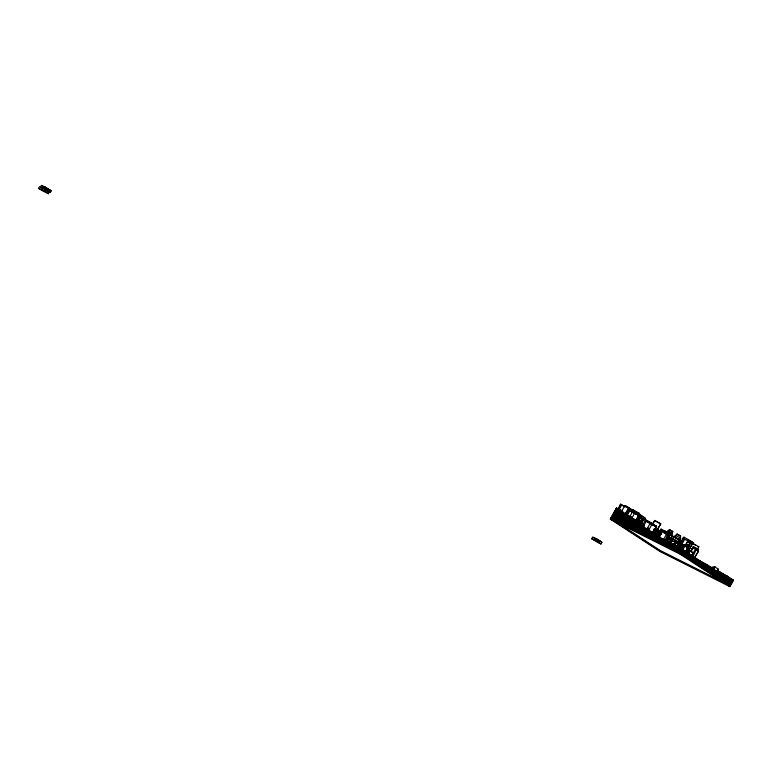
<?xml version="1.0" encoding="UTF-8"?>
<svg xmlns="http://www.w3.org/2000/svg" width="772" height="772" viewBox="0 0 772 772"><rect width="100%" height="100%" fill="white"/><g stroke="black" fill="none" stroke-linecap="round" stroke-linejoin="round"><path stroke-width="1.16" d="M653.421 532.024L654.338 533.027M38.6 188.378L43.116 190.916L38.6 188.378L39.546 186.67L42.749 188.243L43.695 186.525L41.447 185.425L40.501 187.142M40.848 189.478L41.804 187.77M46.223 190.018L45.278 191.726L41.649 189.709L42.595 188.001L45.471 189.41L46.426 187.702L44.496 186.756L43.541 188.465M45.278 191.726L43.579 190.655L44.525 188.937L47.179 190.491L48.125 188.773L46.426 187.702M49.34 191.987L48.395 193.704L44.766 191.678L45.712 189.97L48.597 191.388L49.543 189.671L47.613 188.725M48.395 193.704L46.696 192.624L47.642 190.916L50.296 192.46L51.242 190.752L49.543 189.671M591.728 538.702L592.674 536.984L594.604 537.93L596.302 539.01L595.357 540.718L591.728 538.702L595.357 540.718M593.658 539.647L594.604 537.93M595.26 540.429L596.216 538.721L598.146 539.667L599.844 540.738L598.898 542.455L595.26 540.429L598.898 542.455M597.19 541.375L598.146 539.667M719.195 572.313L719.427 571.888L727.465 576.288L733.4 580.158L729.839 586.575L659.857 551.43L610.334 519.141L616.5 508.015L621.595 510.572L622.184 511.537L621.595 510.572M599.941 541.027L601.919 542.282L600.973 543.999L598.985 542.745L599.941 541.027L597.364 539.773M620.601 504.261L617.918 508.931L618.555 509.173L621.113 504.55L620.601 504.261L625.455 506.886M619.829 506.413L620.476 504.319L621.113 504.55M621.421 504.579L618.854 509.192L618.034 508.873L618.555 509.173M621.73 504.734L619.163 509.356L622.888 511.508M621.508 511.624L624.799 505.67L628.707 507.638L625.407 513.583M626.652 513.718L625.658 513.148L627.231 514.712M626.71 513.409L628.736 509.742L635.211 513.245L628.736 509.742M628.89 510.215L626.401 514.702L627.076 514.963L629.566 510.475L636.553 514.306L628.89 510.215L629.566 510.475M628.389 511.701L629.962 509.009L628.456 511.73M627.462 514.799L630 510.224M632.422 511.913L629.933 516.4L631.998 517.597M631.998 517.983L635.317 511.933L639.727 514.499L638.589 516.555M638.579 515.329L635.993 519.99L636.794 520.453L639.38 515.793L634.584 513.322L639.38 515.793M636.736 519.788L638.338 516.902L642.767 519.295L638.338 516.902M636.601 520.897L636.533 520.27M637.344 521.177L639.477 517.327L637.99 516.893M639.814 517.057L640.799 515.271L639.091 514.297L642.265 516.236L641.281 518.022M637.469 521.727L638.656 519.595L642.729 521.631L641.542 523.87L642.391 524.42L641.32 523.213L639.187 522.847L640.181 522.731M615.554 509.723L638.077 521.042L636.852 521.1M637.73 521.959L638.019 521.148M640.268 517.491L641.262 515.706M638.415 521.525L638.183 521.949L640.606 522.721L637.305 521.1M640.596 517.607L641.58 515.821L640.799 515.271M638.319 522.055L639.505 519.913M640.152 518.668L641.638 516.072L645.527 518.427L641.638 516.072M640.49 518.697L641.58 515.821M639.419 521.891L638.946 522.75L640.577 522.692M639.814 521.988L640.606 520.56M640.335 523.126L639.969 522.248M639.756 523.049L641.078 520.733M640.654 521.882L642.536 519.102L641.474 521.032M641.706 521.225L643.896 517.25M640.258 523.339L640.779 523.001M641.32 523.213L640.538 523.435M640.992 524.198L643.877 518.987L652.359 523.532L643.877 518.987M642.362 524.41L641.368 523.522M642.227 525.915L645.691 519.672M643.201 524.699L643.916 525.761L643.201 524.699L615.081 510.582M643.144 526.861L646.251 521.254L654.984 526.022M647.1 528.849L650.207 523.242M647.862 528.135C648.094 529.669 647.505 527.179 648.171 528.337M648.721 530.21L652.157 524.005L656.586 526.234L653.18 532.448C654.231 533.934 657.541 533.375 655.447 534.678L656.432 535.363M652.186 524.593L654.81 520.453L660.784 523.792L656.75 531.001L659.413 532.593M652.543 524.535L654.81 520.453M654.164 529.814L655.177 529.804L654.936 530.239M654.781 529.109L655.563 530.19L654.28 528.801M653.18 532.448L656.586 526.234L652.157 524.005M656.055 532.651L653.845 532.188L657.117 533.182L659.384 535.006M653.498 533.191C655.727 527.845 654.704 533.973 653.141 532.979L654.415 530.634L660.089 533.722L656.335 531.377L655.901 532.169L654.309 531.445L654.878 531.898M659.857 534.156L654.55 531.02L655.486 531.628L653.788 530.808L653.392 531.512L660.089 533.722M654.038 533.008L654.395 532.352L657.117 533.182M654.405 532.68L654 533.404L656.924 535.314L653.836 533.336M654.395 530.239L657.397 531.155L654.338 529.495M654.608 532.883L654.328 533.404L653.228 532.757M654.54 533.413L656.673 533.452L659.143 535.44M654.386 531.966L655.254 532.333L655.737 531.3L657.271 531.985L656.335 531.377M655.824 531.107L656.065 530.673L659.742 532.67L660.263 532.969L659.79 533.819L661.15 534.012L657.233 531.802L660.33 533.298L658.062 536.54L659.404 536.81L658.854 537.843M656.171 531.194L658.487 531.869L655.65 530.904M655.409 532.815L653.315 532.429M657.599 528.955L660.784 523.792M656.953 535.527L654.231 532.979L613.894 512.724M653.971 529.573L656.769 531.194L655.592 531.011M658.487 531.869L657.474 531.377L657.04 532.41L656.094 531.802L656.779 531.58M655.409 534.378L655.052 533.52L657.715 535.961M656.789 531.783L654.173 531.059M655.775 533.963C654.338 533.915 657.908 534.899 658.67 536.289M655.254 532.333L656.692 532.487M657.213 531.474L657.454 531.049L654.145 529.254M655.64 533.954L655.573 534.793L654.752 534.378M657.416 532.381L655.901 532.169M655.911 535.469L656.248 534.542L613.653 513.148M656.075 535.353L656.441 534.996L656.21 535.421M659.606 532.989L655.795 529.756M658.284 531.29L658.053 531.715M656.393 535.44L656.625 534.861M656.547 532.004L658.178 532.294M658.526 532.468L657.937 532.719M656.248 534.542L659.066 537.592M658.777 532.883L659.259 532.169M658.757 533.298L660.919 529.167L661.498 529.177L659.269 533.384M658.854 533.24L659.327 532.39L660.263 532.969M659.027 533.22L660.214 531.088L660.813 531.426M657.551 536.357L657.947 535.652L657.233 535.15M657.831 536.26L657.947 535.652M657.454 531.049L659.838 532.564L660.031 533.394M659.722 533.491L661.363 530.422L664.084 531.937M658.082 536.675L657.155 535.546L613.422 513.573M659.935 533.336L660.263 532.815L659.5 532.371M658.844 537.63L662.115 531.734L668.735 534.774L666.593 538.634M660.128 538.277L658.313 536.25M658.236 536.501L660.571 538.644L659.529 537.138M661.15 539.039L660.813 538.219M661.305 539.425L661.546 539.001L670.752 543.112M665.107 533.404L666.294 533.452M671.061 535.15L672.016 533.442L667.761 531.059L666.728 532.892C663.061 531.551 675.799 534.735 671.466 537.322M666.12 533.635L665.136 533.346L666.101 533.703L666.747 532.834M663.1 540.313L666.844 533.548M668.108 531.561L669.459 529.824L672.866 531.734L671.91 533.452L668.504 531.541L669.459 529.824M668.465 531.869L669.652 529.93L672.46 531.503L669.652 529.93M666.912 534.948L668.156 533.22L672.412 535.604M667.211 534.928L668.156 533.22M664.663 540.738L668.185 534.34M666.313 539.58L667.249 537.891L666.545 537.36L668.726 538.518L666.854 541.896M659.857 551.43L660.33 550.571L614.773 520.868M667.539 538.123L669.141 535.218L666.332 541.49M668.069 542.407L669.942 539.03L668.205 538.103L668.726 538.518M669.633 542.436L671.032 539.898L669.942 539.03M669.893 542.475L671.495 539.589L667.944 537.708L669.807 539.126M670.154 542.706L671.505 540.265L682.612 545.997M670.762 542.427L672.788 538.779L677.517 541.597L676.504 543.42M670.752 543.971L673.271 544.675M678.926 541.626L680.73 538.209L675.616 535.343L674.67 537.051L680.672 540.496M677.218 534.118L675.876 535.855L677.218 534.118L680.624 536.029L679.678 537.737M672.354 544.588L674.081 544.839L673.927 545.534L673.416 545.206C675.645 544.077 677.652 548.197 677.16 546.229L676.504 545.929M673.483 544.289L674.834 541.857L677.285 543.305M675.191 542.417L676.204 540.593M613.18 514.007L674.072 544.578L670.521 543.536M673.869 545.514L675.674 542.262M674.477 545.611L675.905 543.044L680.132 545.264M678.376 541.133L679.321 539.416L675.625 537.524M679.823 540.014L678.964 540.969L679.871 541.384L679.283 542.127M679.775 541.51L678.849 541.095L678.028 542.812L678.897 541.934L678.385 542.002M677.913 543.951L679.814 540.535L678.52 540.603M679.543 543.806L680.614 541.886L679.785 542.098M679.823 541.452L680.47 540.583M679.968 541.761L678.829 543.806L680.45 541.664L679.331 543.787M677.208 546.904L678.636 544.337M679.717 543.642L683.924 537.158L689.734 540.458L688.595 542.504M682.699 546.422L679.399 544.714L677.97 547.28C679.312 548.535 681.454 540.738 678.463 547.898L676.687 547.078M679.949 544.318L683.924 537.158M680.643 544.598L683.558 539.338L684.677 539.213L687.958 541.047L685.044 546.306M694.713 557.577L682.931 549.577L678.463 547.898M678.376 547.406L679.225 547.773L680.643 545.206M681.174 545.524L684.677 539.213M681.222 546.103L680.045 548.236L680.586 548.477L681.772 546.335L681.222 546.103L683.066 547.194M684.561 545.206L683.181 544.588L680.933 548.651L682.313 549.268L684.561 545.206L687.871 547.271L685.594 551.391L686.684 552.028L687.871 549.886L686.781 549.259M729.839 586.575L680.325 554.286L685.189 545.514M685.295 545.283L687.958 541.047M687.389 541.838L688.528 539.792M685.98 546.846L687.051 544.916L689.415 545.997M686.433 546.846L687.505 544.926M686.868 548.168L690.284 542.012L692.696 543.247L688.566 550.754M687.186 548.159L690.602 542.002M687.862 548.545L691.278 542.378M686.25 551.806L687.862 549.297L688.46 549.693L687.032 552.26L686.25 551.806L687.862 549.297M688.035 550.523L689.502 548.834M688.277 550.735L689.087 548.66M688.431 550.764L692.696 543.247M689.724 551.102L688.807 550.619L687.62 552.752L688.537 553.234L689.724 551.102L687.871 549.886M687.987 552.916L689.174 550.783M688.827 553.418L690.245 550.851L693.217 552.791L691.799 555.357L693.217 552.791M690.4 551.382L692.957 547.792L690.921 551.459M690.477 551.613L693.42 546.663L698.535 549.529L697.463 551.459M690.737 551.507L693.42 546.663M696.132 549.452C689 567.275 693.738 543.642 698.592 551.054L694.53 557.895M697.705 548.776L698.843 546.721L692.6 543.227M695.176 556.487L698.592 551.054M695.919 559.237L698.911 560.742L697.116 559.835M697.463 560.096L705.502 563.859L732.686 581.441M700.851 562.527L701.265 561.775L699.943 561.109L702.588 563.29M702.144 563.126L702.559 562.383M705.502 563.859L705.087 564.602L703.118 563.618M702.211 562.392L708.32 565.866L706.448 565.229M709.053 566.387L712.633 568.173L712.392 568.597L708.32 565.866M709.536 567.053L709.777 566.629L709.014 566.957L709.478 567.159M710.694 567.767L710.115 566.86L713.183 568.53M710.211 567.439L712.247 567.98L712.016 568.433M710.365 567.767L711.176 567.41L709.642 567.719M711.649 568.665L712.595 566.957L715.075 567.044L718.52 569.292L717.333 571.425M714.428 566.793L713.241 568.935L713.714 569.196L715.075 567.044M713.714 569.196L714.901 567.053M718.954 571.56L720.363 572.824L720.594 572.39L717.246 570.633M725.748 575.41L725.516 575.835L727.465 576.288M689.734 540.458L693.536 542.803L687.369 539.696M709.603 567.015L710.115 566.86M698.535 549.529L693.159 546.769M660.176 537.785L658.844 537.119M653.797 533.076L655.274 533.635M717.391 569.418L718.52 569.292M711.88 568.24L712.633 568.173M667.761 531.059L666.207 532.796L666.912 532.767M672.866 531.734L669.063 529.853M671.418 533.471L672.016 533.442M675.616 535.343L673.975 537.09L674.767 537.051M680.624 536.029L676.822 534.137M680.036 538.238L680.73 538.209M678.897 541.761L680.47 541.732L678.974 541.809M678.704 542.108L680.19 542.021M662.83 530.239L666.178 531.802L660.919 529.167M697.984 546.73L698.843 546.721M674.188 536.463L674.68 536.463M661.363 530.422L660.764 530.422L664.48 532.497M659.838 532.564L659.027 532.593M658.786 533.018L661.758 534.002M695.36 545.225L690.284 542.012M671.823 534.938L672.74 534.996M709.883 567.285L710.607 567.343M709.825 567.391L711.118 567.526M658.622 531.84L659.249 531.908M666.786 532.111L667.819 532.217M709.072 566.851L709.709 566.735L709.256 566.474M674.361 544.993L672.528 544.27M676.841 546.644L612.949 514.432M658.892 537.553L659.5 537.717M657.097 535.98L657.966 536.26M657.734 536.685L658.603 536.974M658.294 536.115L656.017 534.967M658.005 536.646L659.77 537.987L659.085 537.206M627.771 507.899L633.368 510.996L628.746 508.671M659.616 538.248L660.301 538.499M667.78 534.427L668.735 534.774M636.138 511.894L639.612 513.554L632.413 509.539L635.221 511.363M639.93 522.731L637.913 521.64L641.262 523.319L640.721 523.107M637.025 520.782L638.077 521.042M659.085 537.418L660.263 537.862M659.027 537.524L660.205 537.968M660.031 538.287L660.832 538.595M635.317 511.933L633.561 511.267L637.469 513.534M646.251 521.254L653.43 525.433M643.829 525.568L614.84 511.006M643.587 525.993L614.608 511.44M643.356 526.427L614.367 511.865M641.85 519.344L642.97 519.768M637.238 521.206L639.361 521.997L638.145 521.206M637.711 521.303L639.66 522.268M628.707 507.638L624.799 505.67M626.642 514.277L627.308 514.538L616.027 508.873M668.041 534.909L669.546 535.488M659.693 537.959L661.392 538.615M638.444 514.104L639.727 514.499M690.245 550.851L688.952 550.349L692.995 552.704M639.37 517.394L643.993 520.058M653.546 531.995L654.395 532.352M680.894 545.688L679.399 544.714M653.845 532.574L654.781 532.989M688.18 548.294L689.628 548.834L686.964 547.242M667.481 542.041L672.595 544.163M653.131 531.339L654.087 531.763M687.871 547.271L683.181 544.588M670.694 543.218L674.072 544.578M684.783 550.957L685.623 551.333M653.623 531.078L654.617 531.532M676.919 546.653L679.022 547.618M655.138 534.359L656.316 534.928M49.312 189.806L51.242 190.752M45.249 189.545L47.179 190.491M48.366 191.514L50.296 192.46M41.649 189.709L43.579 190.655M44.766 191.678L46.696 192.624M654.588 534.214L655.496 534.658M594.372 538.065L596.302 539.01M599.352 541.027L601.919 542.282M598.985 542.745L596.418 541.481L600.973 543.999M676.378 542.841L682.988 546.364M616.268 508.439L621.74 511.189M615.795 509.298L632.239 517.558M615.323 510.157L639.727 522.673M654.81 531.078L654.685 531.049M649.194 529.36L647.341 528.424L647.93 528.772M656.461 532.921L657.551 532.921L659.616 534.581M614.136 512.29L648.962 529.785M656.74 535.16L658.062 535.826M674.014 544.694L677.353 546.373M612.707 514.856L682.689 550.011L732.213 582.291M612.476 515.291L682.458 550.436L731.981 582.725M612.235 515.715L682.216 550.861L731.74 583.149M611.993 516.14L681.985 551.295L731.499 583.574M611.762 516.574L681.744 551.719L731.267 584.008M611.52 516.999L681.512 552.144L731.026 584.433M702.375 562.701L732.454 581.866M702.317 562.807L705.261 564.284L695.099 557.654M611.289 517.423L681.271 552.578L730.794 584.858M611.048 517.858L681.029 553.003L730.553 585.292M722.881 574.329L728.044 576.916L727.166 576.346L727.813 577.35M728.015 577.456L733.4 580.158M731.007 579.502L733.159 580.583L720.594 572.39M610.334 519.141L680.325 554.286M660.33 550.571L726.008 583.555M659.867 533.134L659.269 532.796M680.557 544.385L682.988 545.611M680.084 543.556L681.579 544.308L679.341 542.909M680.2 543.739L682.033 544.675L679.35 543.189M653.402 530.171L660.321 533.298M654.994 533.954L655.804 534.369M663.823 532.709L665.686 533.655M657.812 535.807L659.79 536.839M673.097 539.078L672.788 538.779M673.869 539.667L677.517 541.597M683.915 545.322L682.95 544.81L683.857 545.466M686.028 546.605L687.476 547.377L686.327 546.47M672.489 539.927L668.822 537.997L672.084 540.062M667.249 537.891L671.032 539.898M668.967 541.78L670.849 542.774M654.637 529.804L656.412 530.769M683.201 545.322L679.485 543.334L681.859 544.955M700.233 561.476L703.601 563.29M721.83 573.557L723.625 574.532M721.029 573.413L724.618 575.352M654.434 529.93L656.065 530.673M656.007 530.779L659.674 532.777M657.474 531.377L659.327 532.39M653.913 529.679L661.266 533.713M703.398 563.242L704.373 563.772L703.215 563.56M710.057 566.966L706.814 565.229M657.281 531.657L661.208 533.819M659.973 533.5L661.093 534.118M683.123 537.505L684.282 538.152M658.612 533.674L660.716 534.842M657.667 535.382L659.77 536.55M654.453 520.511L660.427 523.85M673.84 537.032L672.007 535.961M687.63 541.076L691.558 543.285M652.35 524.757L655.061 526.292M665.898 532.352L674.274 537.071M679.621 540.101L680.73 540.39L679.524 540.226M671.515 535.652L674.072 537.08M665.705 532.603L666.632 533.018M680.354 540.767L667.886 533.848L666.593 533.915L669.575 535.585M665.609 532.728L666.487 533.201M679.331 540.477L680.257 540.892M665.464 532.912L666.39 533.327M679.235 540.593L680.161 541.018M679.138 540.718L680.064 541.143M666.197 533.577L665.271 533.163C668.041 531.696 661.025 529.717 666.603 532.188M679.042 540.844L679.968 541.259M678.752 541.22L679.871 541.761M678.656 541.336L679.582 541.761M678.559 541.462L679.437 541.944M678.849 542.021L678.424 542.784M667.934 536.115L678.858 542.243M655.303 528.859L659.848 531.059L655.293 528.453M709.487 566.783L711.494 567.912M692.436 547.715L698.226 550.986M671.804 536.164L673.416 537.071M654.82 529.303L658.497 531.426M687.678 549.239L688.46 549.693M696.267 559.034L701.343 562.006L700.243 561.794M620.862 504.56L624.77 506.828M700.185 561.91L701.101 562.441M638.656 519.595L641.744 521.389M642.941 524.632L644.157 525.336M642.709 525.057L644.437 526.06M657.281 535.662L658.236 536.222M686.752 549.394L688.807 550.619M654.038 529.235L654.55 529.534M679.225 547.773L681.271 548.988M686.559 547.444L688.248 548.448M660.205 533.076L661.401 533.799M675.905 543.044L678.154 544.434M656.769 531.194L657.927 531.918M657.155 531.58L655.775 530.692M44.496 186.756L46.195 187.837M43.695 186.525L45.963 187.963L41.447 185.425M45.712 189.97L47.41 191.041M596.216 538.721L597.914 539.792M657.908 536.366L658.777 536.926M627.472 514.287L625.995 513.332M671.505 540.265L673.242 541.394M717.574 571L732.927 581.007M708.609 566.166L707.673 565.558L708.426 566.484M695.495 558.851L696.431 559.459M616.5 508.015L618.488 509.308M730.322 585.716L680.798 553.428L610.816 518.282L612.794 519.575M684.474 545.486L684.996 545.891M656.239 533.713L658.902 535.864M676.658 542.34L677.7 543.179M677.121 546.798L678.964 547.724L677.121 546.798M625.561 506.085L631.496 509.52L625.561 506.085M641.271 516.642L634.073 512.888L641.271 516.642M680.557 553.862L610.575 518.707L660.099 550.996L730.08 586.151L680.557 553.862M660.195 531.29L658.815 530.374L660.195 531.29"/></g></svg>
